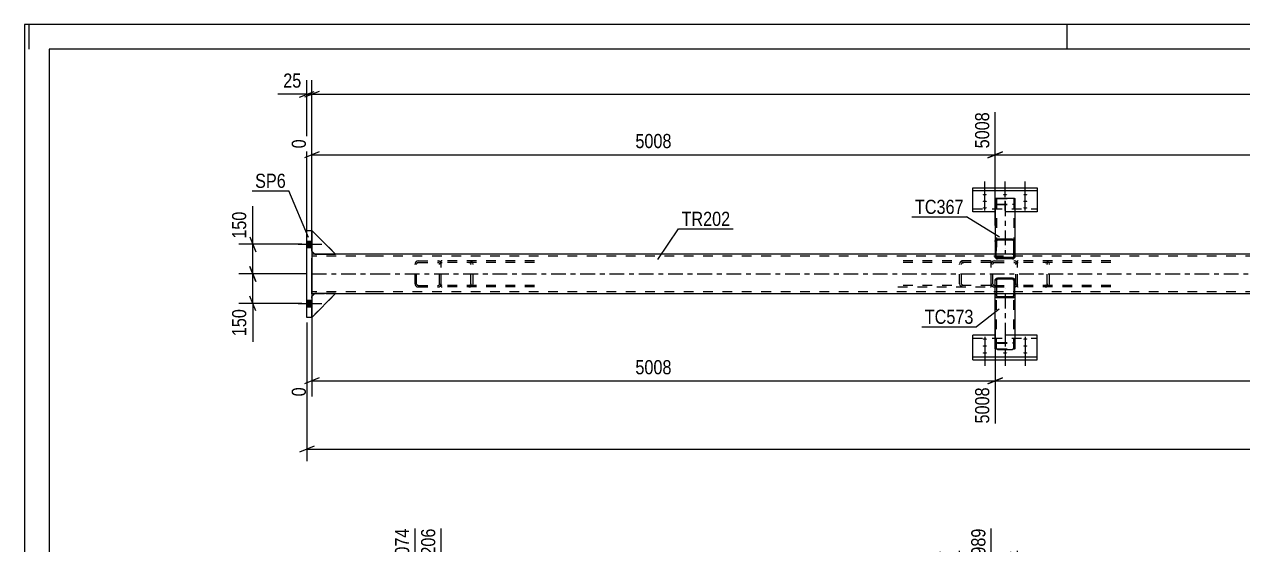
# Model space of a CAD drawing. Header units: millimetres. Extents: x 0 to 841, y 0 to 594.
# Drawn here: x 0 to 246.5, y 488.7 to 594 of the extents above; entities that cross this region are included whole.
import ezdxf

# ---------------------------------------------------------------- set-up
doc = ezdxf.new("R2010")
doc.units = ezdxf.units.MM
doc.linetypes.add('DXK_LINE_DOT2', pattern=[3.9198, 1.9599, -1.9599])
doc.linetypes.add('DXK_LINE_DOT3', pattern=[5.9187, 2.979, -0.9799, 0.9799, -0.9799])
doc.styles.add('Arial Narrow', font='ARIALN.TTF', dxfattribs={"height": 0.2})

# ---------------------------------------------------------------- blocks, each defined once
blk = doc.blocks.new('Unknown-761549208-1135')
at = {"color": 5, "linetype": 'Continuous'}
for p, q in [((841, 594), (0, 594)), ((0, 594), (0, 0)), ((1, 589), (1, 594)), ((211, 589), (211, 594)), ((836, 589), (5, 589)), ((5, 589), (5, 5))]:
    blk.add_line(p, q, dxfattribs=at)
blk = doc.blocks.new('Part-761549208-4065 - 3993')
at = {"color": 7, "linetype": 'DXK_LINE_DOT2'}
for p, q in [((79.11, 545.73), (79.06, 545.48)), ((79.06, 541.48), (79.06, 545.48)), ((79.38, 545.48), (79.41, 545.61)), ((79.38, 541.48), (79.38, 545.48)), ((79.7, 546.12), (79.46, 546.08)), ((79.58, 545.78), (79.7, 545.8)), ((79.7, 546.12), (83.7, 546.12)), ((79.7, 545.8), (83.7, 545.8)), ((83.95, 546.08), (83.7, 546.12)), ((83.7, 545.8), (83.83, 545.78)), ((84, 545.61), (84.02, 545.48)), ((84.02, 541.48), (84.02, 545.48)), ((84.34, 545.48), (84.29, 545.73)), ((84.34, 541.48), (84.34, 545.48)), ((79.06, 541.48), (79.11, 541.24)), ((79.41, 541.36), (79.38, 541.48)), ((79.46, 540.89), (79.7, 540.84)), ((79.7, 541.16), (79.58, 541.19)), ((79.7, 541.16), (83.7, 541.16)), ((79.7, 540.84), (83.7, 540.84)), ((83.83, 541.19), (83.7, 541.16)), ((83.7, 540.84), (83.95, 540.89)), ((84.02, 541.48), (84, 541.36)), ((84.29, 541.24), (84.34, 541.48))]:
    blk.add_line(p, q, dxfattribs=at)
for centre, radius, start, end in [((79.7, 545.48), 0.64, 112.5, 157.5), ((79.7, 545.48), 0.32, 112.5, 157.5), ((83.7, 545.48), 0.32, 22.5, 67.5), ((83.7, 545.48), 0.64, 22.5, 67.5), ((79.7, 541.48), 0.64, 202.5, 247.5), ((79.7, 541.48), 0.32, 202.5, 247.5), ((83.7, 541.48), 0.32, 292.5, 337.5), ((83.7, 541.48), 0.64, 292.5, 337.5)]:
    blk.add_arc(centre, radius, start, end, dxfattribs=at)
blk = doc.blocks.new('Part-761549208-4102 - 3993')
at = {"color": 7, "linetype": 'DXK_LINE_DOT2'}
for p, q in [((58.16, 538.89), (58.76, 539.49)), ((62.96, 539.49), (58.16, 534.69)), ((58.16, 534.69), (58.16, 538.89)), ((58.76, 539.49), (62.96, 539.49))]:
    blk.add_line(p, q, dxfattribs=at)
blk = doc.blocks.new('Part-761549208-4080 - 3993')
at = {"color": 7, "linetype": 'DXK_LINE_DOT2'}
for p, q in [((201.12, 546.12), (200.94, 546.1)), ((200.94, 540.87), (200.94, 546.1)), ((200.94, 545.77), (200.96, 545.78)), ((200.96, 545.78), (201.12, 545.8)), ((219.83, 546.12), (201.12, 546.12)), ((219.83, 545.8), (201.12, 545.8)), ((206.87, 546.08), (206.54, 546.12)), ((206.54, 545.8), (206.71, 545.78)), ((206.94, 545.61), (206.97, 545.48)), ((206.97, 541.48), (206.97, 545.48)), ((207.41, 545.48), (207.34, 545.73)), ((207.41, 541.48), (207.41, 545.48)), ((200.96, 541.19), (200.94, 541.2)), ((200.94, 540.87), (201.12, 540.84)), ((201.12, 541.16), (200.96, 541.19)), ((219.83, 541.16), (201.12, 541.16)), ((219.83, 540.84), (201.12, 540.84)), ((206.71, 541.19), (206.54, 541.16)), ((206.54, 540.84), (206.87, 540.89)), ((206.97, 541.48), (206.94, 541.36)), ((207.34, 541.24), (207.41, 541.48))]:
    blk.add_line(p, q, dxfattribs=at)
for centre, radius, start, end in [((206.61, 545.4), 0.396, 31.9693, 75.1605), ((206.67, 545.31), 0.792, 31.9693, 75.1605), ((206.61, 541.57), 0.396, 284.8395, 328.0307), ((206.67, 541.66), 0.792, 284.8395, 328.0307)]:
    blk.add_arc(centre, radius, start, end, dxfattribs=at)
blk = doc.blocks.new('Part-761549208-4016 - 3993')
at = {"color": 2, "linetype": 'Continuous'}
for p, q in [((58.16, 538.89), (58.76, 539.49)), ((62.96, 539.49), (58.16, 534.69)), ((62.96, 539.49), (58.76, 539.49))]:
    blk.add_line(p, q, dxfattribs=at)
at = {"color": 7, "linetype": 'DXK_LINE_DOT2'}
blk.add_line((58.16, 534.69), (58.16, 538.89), dxfattribs=at)
blk = doc.blocks.new('Part-761549208-4014 - 3993')
at = {"color": 2, "linetype": 'Continuous'}
for p, q in [((191.94, 556.06), (191.94, 560.9)), ((191.94, 560.9), (204.94, 560.9)), ((204.94, 560.3), (191.94, 560.3)), ((204.94, 560.9), (204.94, 556.06)), ((196.44, 556.06), (191.94, 556.06)), ((204.94, 556.06), (200.44, 556.06))]:
    blk.add_line(p, q, dxfattribs=at)
at = {"color": 7, "linetype": 'DXK_LINE_DOT2'}
for p, q in [((191.94, 556.67), (204.94, 556.67)), ((200.44, 556.06), (196.44, 556.06))]:
    blk.add_line(p, q, dxfattribs=at)
blk = doc.blocks.new('Part-761549208-4021 - 3993')
at = {"color": 2, "linetype": 'Continuous'}
for p, q in [((196.44, 558.67), (196.47, 558.73)), ((196.44, 558.67), (196.44, 550.07)), ((196.47, 558.73), (196.58, 558.79)), ((196.58, 558.79), (196.73, 558.82)), ((196.73, 558.82), (196.92, 558.83)), ((196.92, 558.83), (199.96, 558.83)), ((199.96, 558.83), (200.14, 558.82)), ((200.14, 558.82), (200.3, 558.79)), ((200.3, 558.79), (200.4, 558.73)), ((200.4, 558.73), (200.44, 558.67)), ((200.44, 558.67), (200.44, 547.48)), ((199.96, 547.48), (196.67, 547.48)), ((200.19, 547.48), (199.96, 547.48)), ((200.44, 547.48), (200.43, 547.48))]:
    blk.add_line(p, q, dxfattribs=at)
at = {"color": 7, "linetype": 'DXK_LINE_DOT2'}
for p, q in [((196.47, 557.63), (196.44, 557.69)), ((196.58, 557.57), (196.47, 557.63)), ((196.73, 557.54), (196.58, 557.57)), ((196.69, 558.7), (196.68, 558.67)), ((196.68, 558.67), (196.68, 547.48)), ((196.68, 557.69), (196.69, 557.66)), ((196.75, 558.73), (196.69, 558.7)), ((196.69, 557.66), (196.75, 557.63)), ((196.92, 557.53), (196.73, 557.54)), ((196.82, 558.75), (196.75, 558.73)), ((196.75, 557.63), (196.82, 557.61)), ((196.92, 558.75), (196.82, 558.75)), ((196.82, 557.61), (196.92, 557.61)), ((196.92, 558.75), (199.96, 558.75)), ((196.92, 557.61), (199.96, 557.61)), ((196.92, 557.53), (199.96, 557.53)), ((200.05, 558.75), (199.96, 558.75)), ((199.96, 557.61), (200.05, 557.61)), ((200.14, 557.54), (199.96, 557.53)), ((200.13, 558.73), (200.05, 558.75)), ((200.05, 557.61), (200.13, 557.63)), ((200.18, 558.7), (200.13, 558.73)), ((200.13, 557.63), (200.18, 557.66)), ((200.3, 557.57), (200.14, 557.54)), ((200.2, 558.67), (200.18, 558.7)), ((200.18, 557.66), (200.2, 557.69)), ((200.2, 558.67), (200.2, 547.48)), ((200.4, 557.63), (200.3, 557.57)), ((200.44, 557.69), (200.4, 557.63)), ((196.44, 550.07), (196.44, 547.48)), ((196.67, 547.48), (196.44, 547.48)), ((199.96, 547.48), (200.14, 547.48)), ((200.18, 547.48), (200.2, 547.48)), ((200.43, 547.48), (200.19, 547.48)), ((200.44, 547.48), (200.44, 547.48))]:
    blk.add_line(p, q, dxfattribs=at)
at = {"color": 7, "linetype": 'DXK_LINE_DOT3'}
blk.add_line((198.44, 558.18), (198.44, 547.48), dxfattribs=at)
blk = doc.blocks.new('Part-761549208-4022 - 3993')
at = {"color": 7, "linetype": 'DXK_LINE_DOT2'}
for p, q in [((195.48, 546.12), (176.77, 546.12)), ((195.48, 545.8), (176.77, 545.8)), ((189.26, 545.73), (189.2, 545.48)), ((189.2, 541.48), (189.2, 545.48)), ((189.63, 545.48), (189.67, 545.61)), ((189.63, 541.48), (189.63, 545.48)), ((190.07, 546.12), (189.73, 546.08)), ((189.9, 545.78), (190.07, 545.8)), ((195.48, 546.12), (195.66, 546.1)), ((195.48, 545.8), (195.65, 545.78)), ((195.65, 545.78), (195.66, 545.77)), ((195.66, 540.87), (195.66, 546.1)), ((195.48, 541.16), (176.77, 541.16)), ((176.77, 540.84), (195.48, 540.84)), ((189.2, 541.48), (189.26, 541.24)), ((189.67, 541.36), (189.63, 541.48)), ((189.73, 540.89), (190.07, 540.84)), ((190.07, 541.16), (189.9, 541.19)), ((195.65, 541.19), (195.48, 541.16)), ((195.48, 540.84), (195.66, 540.87)), ((195.66, 541.2), (195.65, 541.19))]:
    blk.add_line(p, q, dxfattribs=at)
for centre, radius, start, end in [((189.94, 545.31), 0.792, 104.8395, 148.0307), ((190, 545.4), 0.396, 104.8395, 148.0307), ((189.94, 541.66), 0.792, 211.9693, 255.1605), ((190, 541.57), 0.396, 211.9693, 255.1605)]:
    blk.add_arc(centre, radius, start, end, dxfattribs=at)
blk = doc.blocks.new('Part-761549208-4087 - 3993')
at = {"color": 7, "linetype": 'DXK_LINE_DOT2'}
for p, q in [((62.96, 547.49), (58.16, 552.29)), ((58.16, 552.29), (58.16, 548.09)), ((58.16, 548.09), (58.76, 547.49)), ((58.76, 547.49), (62.96, 547.49))]:
    blk.add_line(p, q, dxfattribs=at)
blk = doc.blocks.new('Part-761549208-4023 - 3993')
at = {"color": 7, "linetype": 'DXK_LINE_DOT2'}
for p, q in [((84.52, 546.12), (84.34, 546.1)), ((84.34, 540.87), (84.34, 546.1)), ((84.34, 545.77), (84.36, 545.78)), ((84.36, 545.78), (84.52, 545.8)), ((103.23, 546.12), (84.52, 546.12)), ((103.23, 545.8), (84.52, 545.8)), ((90.27, 546.08), (89.94, 546.12)), ((89.94, 545.8), (90.11, 545.78)), ((90.34, 545.61), (90.37, 545.48)), ((90.37, 541.48), (90.37, 545.48)), ((90.81, 545.48), (90.74, 545.73)), ((90.81, 541.48), (90.81, 545.48)), ((84.36, 541.19), (84.34, 541.2)), ((84.34, 540.87), (84.52, 540.84)), ((84.52, 541.16), (84.36, 541.19)), ((103.23, 541.16), (84.52, 541.16)), ((103.23, 540.84), (84.52, 540.84)), ((90.11, 541.19), (89.94, 541.16)), ((89.94, 540.84), (90.27, 540.89)), ((90.37, 541.48), (90.34, 541.36)), ((90.74, 541.24), (90.81, 541.48))]:
    blk.add_line(p, q, dxfattribs=at)
for centre, radius, start, end in [((90.01, 545.4), 0.396, 31.9693, 75.1605), ((90.07, 545.31), 0.792, 31.9693, 75.1605), ((90.01, 541.57), 0.396, 284.8395, 328.0307), ((90.07, 541.66), 0.792, 284.8395, 328.0307)]:
    blk.add_arc(centre, radius, start, end, dxfattribs=at)
blk = doc.blocks.new('Bolt-761549208-4025 - 3993')
at = {"linetype": 'Continuous'}
for points in [[(194.34, 530.14), (194.25, 530.15), (194.16, 530.16), (194.08, 530.17), (194.01, 530.19), (193.96, 530.22), (193.92, 530.25), (193.9, 530.28), (193.9, 530.31), (193.92, 530.34), (193.96, 530.37), (194.01, 530.4), (194.08, 530.42), (194.16, 530.43), (194.25, 530.44), (194.34, 530.44), (194.43, 530.44), (194.52, 530.43), (194.6, 530.42), (194.66, 530.4), (194.72, 530.37), (194.75, 530.34), (194.77, 530.31), (194.77, 530.28), (194.75, 530.25), (194.72, 530.22), (194.66, 530.19), (194.6, 530.17), (194.52, 530.16), (194.43, 530.15)], [(202.54, 530.14), (202.45, 530.15), (202.36, 530.16), (202.28, 530.17), (202.21, 530.19), (202.16, 530.22), (202.12, 530.25), (202.1, 530.28), (202.1, 530.31), (202.12, 530.34), (202.16, 530.37), (202.21, 530.4), (202.28, 530.42), (202.36, 530.43), (202.45, 530.44), (202.54, 530.44), (202.63, 530.44), (202.72, 530.43), (202.8, 530.42), (202.86, 530.4), (202.92, 530.37), (202.95, 530.34), (202.97, 530.31), (202.97, 530.28), (202.95, 530.25), (202.92, 530.22), (202.86, 530.19), (202.8, 530.17), (202.72, 530.16), (202.63, 530.15)], [(194.34, 528.74), (194.25, 528.74), (194.16, 528.75), (194.08, 528.77), (194.01, 528.79), (193.96, 528.82), (193.92, 528.85), (193.9, 528.88), (193.9, 528.91), (193.92, 528.94), (193.96, 528.97), (194.01, 528.99), (194.08, 529.01), (194.16, 529.03), (194.25, 529.04), (194.34, 529.04), (194.43, 529.04), (194.52, 529.03), (194.6, 529.01), (194.66, 528.99), (194.72, 528.97), (194.75, 528.94), (194.77, 528.91), (194.77, 528.88), (194.75, 528.85), (194.72, 528.82), (194.66, 528.79), (194.6, 528.77), (194.52, 528.75), (194.43, 528.74)], [(194.34, 527.34), (194.25, 527.34), (194.16, 527.35), (194.08, 527.37), (194.01, 527.39), (193.96, 527.41), (193.92, 527.44), (193.9, 527.47), (193.9, 527.51), (193.92, 527.54), (193.96, 527.57), (194.01, 527.59), (194.08, 527.61), (194.16, 527.63), (194.25, 527.64), (194.34, 527.64), (194.43, 527.64), (194.52, 527.63), (194.6, 527.61), (194.66, 527.59), (194.72, 527.57), (194.75, 527.54), (194.77, 527.51), (194.77, 527.47), (194.75, 527.44), (194.72, 527.41), (194.66, 527.39), (194.6, 527.37), (194.52, 527.35), (194.43, 527.34)], [(198.44, 527.34), (198.35, 527.34), (198.26, 527.35), (198.18, 527.37), (198.11, 527.39), (198.06, 527.41), (198.02, 527.44), (198, 527.47), (198, 527.51), (198.02, 527.54), (198.06, 527.57), (198.11, 527.59), (198.18, 527.61), (198.26, 527.63), (198.35, 527.64), (198.44, 527.64), (198.53, 527.64), (198.62, 527.63), (198.7, 527.61), (198.76, 527.59), (198.82, 527.57), (198.85, 527.54), (198.87, 527.51), (198.87, 527.47), (198.85, 527.44), (198.82, 527.41), (198.76, 527.39), (198.7, 527.37), (198.62, 527.35), (198.53, 527.34)], [(202.54, 528.74), (202.45, 528.74), (202.36, 528.75), (202.28, 528.77), (202.21, 528.79), (202.16, 528.82), (202.12, 528.85), (202.1, 528.88), (202.1, 528.91), (202.12, 528.94), (202.16, 528.97), (202.21, 528.99), (202.28, 529.01), (202.36, 529.03), (202.45, 529.04), (202.54, 529.04), (202.63, 529.04), (202.72, 529.03), (202.8, 529.01), (202.86, 528.99), (202.92, 528.97), (202.95, 528.94), (202.97, 528.91), (202.97, 528.88), (202.95, 528.85), (202.92, 528.82), (202.86, 528.79), (202.8, 528.77), (202.72, 528.75), (202.63, 528.74)], [(202.54, 527.34), (202.45, 527.34), (202.36, 527.35), (202.28, 527.37), (202.21, 527.39), (202.16, 527.41), (202.12, 527.44), (202.1, 527.47), (202.1, 527.51), (202.12, 527.54), (202.16, 527.57), (202.21, 527.59), (202.28, 527.61), (202.36, 527.63), (202.45, 527.64), (202.54, 527.64), (202.63, 527.64), (202.72, 527.63), (202.8, 527.61), (202.86, 527.59), (202.92, 527.57), (202.95, 527.54), (202.97, 527.51), (202.97, 527.47), (202.95, 527.44), (202.92, 527.41), (202.86, 527.39), (202.8, 527.37), (202.72, 527.35), (202.63, 527.34)]]:
    blk.add_hatch(color=1, dxfattribs=at).paths.add_polyline_path(points)
at = {"color": 1, "linetype": 'Continuous'}
for p, q in [((194.34, 530.78), (194.34, 527.66)), ((202.54, 530.78), (202.54, 527.66)), ((194.34, 529.38), (194.34, 526.26)), ((194.34, 527.98), (194.34, 524.86)), ((198.44, 527.98), (198.44, 524.86)), ((202.54, 529.38), (202.54, 526.26)), ((202.54, 527.98), (202.54, 524.86))]:
    blk.add_line(p, q, dxfattribs=at)
at = {"color": 1, "linetype": 'DXK_LINE_DOT2'}
blk.add_line((198.44, 530.78), (198.44, 527.66), dxfattribs=at)
blk = doc.blocks.new('Part-761549208-4131 - 3993')
at = {"color": 2, "linetype": 'Continuous'}
for p, q in [((57.16, 552.28), (58.16, 552.28)), ((57.16, 534.68), (57.16, 552.28)), ((58.16, 552.28), (58.16, 534.68)), ((58.16, 534.68), (57.16, 534.68))]:
    blk.add_line(p, q, dxfattribs=at)
blk = doc.blocks.new('Part-761549208-4094 - 3993')
at = {"color": 2, "linetype": 'Continuous'}
for p, q in [((191.94, 526.07), (191.94, 531.12)), ((196.44, 531.12), (191.94, 531.12)), ((204.94, 531.12), (200.44, 531.12)), ((204.94, 526.07), (204.94, 531.12)), ((191.94, 526.67), (204.94, 526.67)), ((191.94, 526.07), (204.94, 526.07))]:
    blk.add_line(p, q, dxfattribs=at)
at = {"color": 7, "linetype": 'DXK_LINE_DOT2'}
for p, q in [((191.94, 530.51), (204.94, 530.51)), ((200.44, 531.12), (196.44, 531.12))]:
    blk.add_line(p, q, dxfattribs=at)
blk = doc.blocks.new('Part-761549208-4030 - 3993')
at = {"color": 2, "linetype": 'Continuous'}
for p, q in [((70.96, 547.48), (58.16, 547.48)), ((196.43, 547.48), (71.06, 547.48)), ((429.77, 547.48), (200.44, 547.48)), ((58.16, 540.28), (58.16, 546.68)), ((58.76, 539.48), (58.16, 539.48)), ((70.96, 539.48), (62.96, 539.48)), ((196.44, 539.48), (71.06, 539.48)), ((429.77, 539.48), (200.44, 539.48))]:
    blk.add_line(p, q, dxfattribs=at)
at = {"color": 7, "linetype": 'DXK_LINE_DOT2'}
for p, q in [((58.16, 547.48), (58.16, 546.68)), ((58.16, 547.48), (58.16, 547.25)), ((200.44, 547.48), (196.43, 547.48)), ((70.96, 547.08), (58.16, 547.08)), ((558.74, 547.08), (71.06, 547.08)), ((58.16, 539.48), (58.16, 540.28)), ((70.96, 539.88), (58.16, 539.88)), ((558.74, 539.88), (71.06, 539.88)), ((62.96, 539.48), (58.76, 539.48)), ((200.44, 539.48), (196.44, 539.48))]:
    blk.add_line(p, q, dxfattribs=at)
at = {"color": 7, "linetype": 'DXK_LINE_DOT3'}
for p, q in [((58.16, 543.48), (70.96, 543.48)), ((71.06, 543.48), (558.74, 543.48))]:
    blk.add_line(p, q, dxfattribs=at)
blk = doc.blocks.new('Part-761549208-4031 - 3993')
at = {"color": 7, "linetype": 'DXK_LINE_DOT2'}
for p, q in [((62.96, 547.49), (58.16, 552.29)), ((58.16, 552.29), (58.16, 548.09)), ((58.16, 548.09), (58.76, 547.49)), ((58.76, 547.49), (62.96, 547.49))]:
    blk.add_line(p, q, dxfattribs=at)
blk = doc.blocks.new('Bolt-761549208-4046 - 3993')
at = {"linetype": 'Continuous'}
for points in [[(58.16, 548.82), (58.16, 550.14), (57.16, 550.14), (57.16, 548.82)], [(58.16, 548.82), (58.16, 550.14), (57.16, 550.14), (57.16, 548.82)], [(58.16, 536.82), (58.16, 538.14), (57.16, 538.14), (57.16, 536.82)], [(58.16, 536.82), (58.16, 538.14), (57.16, 538.14), (57.16, 536.82)]]:
    blk.add_hatch(color=1, dxfattribs=at).paths.add_polyline_path(points)
at = {"color": 1, "linetype": 'Continuous'}
for p, q in [((57.16, 550.14), (58.16, 550.14)), ((57.16, 550.14), (58.16, 550.14)), ((55.4, 549.48), (60.16, 549.48)), ((55.4, 549.48), (60.16, 549.48)), ((57.16, 548.82), (58.16, 548.82)), ((57.16, 548.82), (58.16, 548.82)), ((55.4, 537.48), (60.16, 537.48)), ((55.4, 537.48), (60.16, 537.48)), ((57.16, 538.14), (58.16, 538.14)), ((57.16, 538.14), (58.16, 538.14)), ((57.16, 536.82), (58.16, 536.82)), ((57.16, 536.82), (58.16, 536.82))]:
    blk.add_line(p, q, dxfattribs=at)
blk = doc.blocks.new('Bolt-761549208-4049 - 3993')
at = {"linetype": 'Continuous'}
for points in [[(194.34, 559.66), (194.43, 559.65), (194.52, 559.65), (194.6, 559.63), (194.66, 559.61), (194.72, 559.59), (194.75, 559.56), (194.77, 559.53), (194.77, 559.5), (194.75, 559.47), (194.72, 559.44), (194.66, 559.42), (194.6, 559.4), (194.52, 559.38), (194.43, 559.37), (194.34, 559.37), (194.25, 559.37), (194.16, 559.38), (194.08, 559.4), (194.01, 559.42), (193.96, 559.44), (193.92, 559.47), (193.9, 559.5), (193.9, 559.53), (193.92, 559.56), (193.96, 559.59), (194.01, 559.61), (194.08, 559.63), (194.16, 559.65), (194.25, 559.65)], [(198.44, 559.66), (198.53, 559.65), (198.62, 559.65), (198.7, 559.63), (198.76, 559.61), (198.82, 559.59), (198.85, 559.56), (198.87, 559.53), (198.87, 559.5), (198.85, 559.47), (198.82, 559.44), (198.76, 559.42), (198.7, 559.4), (198.62, 559.38), (198.53, 559.37), (198.44, 559.37), (198.35, 559.37), (198.26, 559.38), (198.18, 559.4), (198.11, 559.42), (198.06, 559.44), (198.02, 559.47), (198, 559.5), (198, 559.53), (198.02, 559.56), (198.06, 559.59), (198.11, 559.61), (198.18, 559.63), (198.26, 559.65), (198.35, 559.65)], [(202.54, 559.66), (202.63, 559.65), (202.72, 559.65), (202.8, 559.63), (202.86, 559.61), (202.92, 559.59), (202.95, 559.56), (202.97, 559.53), (202.97, 559.5), (202.95, 559.47), (202.92, 559.44), (202.86, 559.42), (202.8, 559.4), (202.72, 559.38), (202.63, 559.37), (202.54, 559.37), (202.45, 559.37), (202.36, 559.38), (202.28, 559.4), (202.21, 559.42), (202.16, 559.44), (202.12, 559.47), (202.1, 559.5), (202.1, 559.53), (202.12, 559.56), (202.16, 559.59), (202.21, 559.61), (202.28, 559.63), (202.36, 559.65), (202.45, 559.65)], [(194.34, 558.32), (194.43, 558.32), (194.52, 558.31), (194.6, 558.3), (194.66, 558.28), (194.72, 558.25), (194.75, 558.22), (194.77, 558.19), (194.77, 558.17), (194.75, 558.14), (194.72, 558.11), (194.66, 558.08), (194.6, 558.06), (194.52, 558.05), (194.43, 558.04), (194.34, 558.04), (194.25, 558.04), (194.16, 558.05), (194.08, 558.06), (194.01, 558.08), (193.96, 558.11), (193.92, 558.14), (193.9, 558.17), (193.9, 558.19), (193.92, 558.22), (193.96, 558.25), (194.01, 558.28), (194.08, 558.3), (194.16, 558.31), (194.25, 558.32)], [(202.54, 558.32), (202.63, 558.32), (202.72, 558.31), (202.8, 558.3), (202.86, 558.28), (202.92, 558.25), (202.95, 558.22), (202.97, 558.19), (202.97, 558.17), (202.95, 558.14), (202.92, 558.11), (202.86, 558.08), (202.8, 558.06), (202.72, 558.05), (202.63, 558.04), (202.54, 558.04), (202.45, 558.04), (202.36, 558.05), (202.28, 558.06), (202.21, 558.08), (202.16, 558.11), (202.12, 558.14), (202.1, 558.17), (202.1, 558.19), (202.12, 558.22), (202.16, 558.25), (202.21, 558.28), (202.28, 558.3), (202.36, 558.31), (202.45, 558.32)], [(194.34, 556.99), (194.43, 556.99), (194.52, 556.98), (194.6, 556.96), (194.66, 556.94), (194.72, 556.92), (194.75, 556.89), (194.77, 556.86), (194.77, 556.83), (194.75, 556.8), (194.72, 556.77), (194.66, 556.75), (194.6, 556.73), (194.52, 556.71), (194.43, 556.71), (194.34, 556.7), (194.25, 556.71), (194.16, 556.71), (194.08, 556.73), (194.01, 556.75), (193.96, 556.77), (193.92, 556.8), (193.9, 556.83), (193.9, 556.86), (193.92, 556.89), (193.96, 556.92), (194.01, 556.94), (194.08, 556.96), (194.16, 556.98), (194.25, 556.99)], [(202.54, 556.99), (202.63, 556.99), (202.72, 556.98), (202.8, 556.96), (202.86, 556.94), (202.92, 556.92), (202.95, 556.89), (202.97, 556.86), (202.97, 556.83), (202.95, 556.8), (202.92, 556.77), (202.86, 556.75), (202.8, 556.73), (202.72, 556.71), (202.63, 556.71), (202.54, 556.7), (202.45, 556.71), (202.36, 556.71), (202.28, 556.73), (202.21, 556.75), (202.16, 556.77), (202.12, 556.8), (202.1, 556.83), (202.1, 556.86), (202.12, 556.89), (202.16, 556.92), (202.21, 556.94), (202.28, 556.96), (202.36, 556.98), (202.45, 556.99)]]:
    blk.add_hatch(color=1, dxfattribs=at).paths.add_polyline_path(points)
at = {"color": 1, "linetype": 'Continuous'}
for p, q in [((194.34, 559.02), (194.34, 562.16)), ((198.44, 559.02), (198.44, 562.16)), ((202.54, 559.02), (202.54, 562.16)), ((194.34, 557.69), (194.34, 560.83)), ((202.54, 557.69), (202.54, 560.83)), ((194.34, 556.35), (194.34, 559.49)), ((202.54, 556.35), (202.54, 559.49))]:
    blk.add_line(p, q, dxfattribs=at)
at = {"color": 1, "linetype": 'DXK_LINE_DOT2'}
blk.add_line((198.44, 556.35), (198.44, 559.49), dxfattribs=at)
blk = doc.blocks.new('Part-761549208-4155 - 3993')
at = {"color": 2, "linetype": 'Continuous'}
for p, q in [((196.47, 542.33), (196.44, 542.15)), ((196.58, 542.49), (196.47, 542.33)), ((196.73, 542.59), (196.58, 542.49)), ((196.92, 542.63), (196.73, 542.59)), ((196.82, 542.37), (196.75, 542.32)), ((196.92, 542.39), (196.82, 542.37)), ((199.96, 542.63), (196.92, 542.63)), ((199.96, 542.39), (196.92, 542.39)), ((200.14, 542.59), (199.96, 542.63)), ((200.05, 542.37), (199.96, 542.39)), ((200.12, 542.32), (200.05, 542.37)), ((200.29, 542.49), (200.14, 542.59)), ((200.4, 542.33), (200.29, 542.49)), ((200.44, 542.15), (200.4, 542.33)), ((196.44, 539.11), (196.44, 542.15)), ((196.69, 542.24), (196.68, 542.15)), ((196.68, 542.15), (196.68, 539.11)), ((196.75, 542.32), (196.69, 542.24)), ((200.18, 542.24), (200.12, 542.32)), ((200.2, 542.15), (200.18, 542.24)), ((200.2, 542.15), (200.2, 539.11)), ((200.44, 539.11), (200.44, 542.15)), ((196.47, 538.92), (196.44, 539.11)), ((196.58, 538.77), (196.47, 538.92)), ((196.73, 538.66), (196.58, 538.77)), ((196.68, 539.11), (196.69, 539.02)), ((196.69, 539.02), (196.75, 538.94)), ((196.92, 538.63), (196.73, 538.66)), ((196.75, 538.94), (196.82, 538.89)), ((196.82, 538.89), (196.92, 538.87)), ((199.96, 538.87), (196.92, 538.87)), ((199.96, 538.63), (196.92, 538.63)), ((199.96, 538.87), (200.05, 538.89)), ((200.14, 538.66), (199.96, 538.63)), ((200.05, 538.89), (200.12, 538.94)), ((200.12, 538.94), (200.18, 539.02)), ((200.29, 538.77), (200.14, 538.66)), ((200.18, 539.02), (200.2, 539.11)), ((200.4, 538.92), (200.29, 538.77)), ((200.44, 539.11), (200.4, 538.92))]:
    blk.add_line(p, q, dxfattribs=at)
at = {"color": 7, "linetype": 'DXK_LINE_DOT2'}
for p, q in [((196.44, 542.15), (196.47, 542.33)), ((196.73, 542.59), (196.92, 542.63)), ((199.96, 542.63), (200.14, 542.59)), ((200.4, 542.33), (200.44, 542.15)), ((196.44, 539.11), (196.44, 539.48)), ((196.68, 539.48), (196.44, 539.48)), ((196.68, 539.11), (196.68, 539.48)), ((200.2, 539.11), (200.2, 539.48)), ((200.44, 539.48), (200.2, 539.48)), ((200.44, 539.11), (200.44, 539.48))]:
    blk.add_line(p, q, dxfattribs=at)
at = {"color": 7, "linetype": 'DXK_LINE_DOT3'}
blk.add_line((198.44, 540.63), (198.44, 540.63), dxfattribs=at)
at = {"color": 7, "linetype": 'DXK_LINE_DOT2'}
for centre, start, end in [((196.92, 542.15), 112.5, 157.5), ((199.96, 542.15), 22.5, 67.5)]:
    blk.add_arc(centre, 0.48, start, end, dxfattribs=at)
blk = doc.blocks.new('Part-761549208-4066 - 3993')
at = {"color": 7, "linetype": 'DXK_LINE_DOT2'}
for p, q in [((195.71, 545.73), (195.66, 545.48)), ((195.66, 541.48), (195.66, 545.48)), ((195.98, 545.48), (196.01, 545.61)), ((195.98, 541.48), (195.98, 545.48)), ((196.3, 546.12), (196.06, 546.08)), ((196.18, 545.78), (196.3, 545.8)), ((196.3, 546.12), (200.3, 546.12)), ((196.3, 545.8), (200.3, 545.8)), ((200.55, 546.08), (200.3, 546.12)), ((200.3, 545.8), (200.43, 545.78)), ((200.6, 545.61), (200.62, 545.48)), ((200.62, 541.48), (200.62, 545.48)), ((200.94, 545.48), (200.89, 545.73)), ((200.94, 541.48), (200.94, 545.48)), ((195.66, 541.48), (195.71, 541.24)), ((196.01, 541.36), (195.98, 541.48)), ((196.06, 540.89), (196.3, 540.84)), ((196.3, 541.16), (196.18, 541.19)), ((196.3, 541.16), (200.3, 541.16)), ((196.3, 540.84), (200.3, 540.84)), ((200.43, 541.19), (200.3, 541.16)), ((200.3, 540.84), (200.55, 540.89)), ((200.62, 541.48), (200.6, 541.36)), ((200.89, 541.24), (200.94, 541.48))]:
    blk.add_line(p, q, dxfattribs=at)
for centre, radius, start, end in [((196.3, 545.48), 0.64, 112.5, 157.5), ((196.3, 545.48), 0.32, 112.5, 157.5), ((200.3, 545.48), 0.32, 22.5, 67.5), ((200.3, 545.48), 0.64, 22.5, 67.5), ((196.3, 541.48), 0.64, 202.5, 247.5), ((196.3, 541.48), 0.32, 202.5, 247.5), ((200.3, 541.48), 0.32, 292.5, 337.5), ((200.3, 541.48), 0.64, 292.5, 337.5)]:
    blk.add_arc(centre, radius, start, end, dxfattribs=at)
blk = doc.blocks.new('Part-761549208-4072 - 3993')
at = {"color": 7, "linetype": 'DXK_LINE_DOT2'}
for p, q in [((196.44, 539.1), (196.44, 539.48)), ((196.68, 539.48), (196.44, 539.48)), ((196.68, 528.37), (196.68, 539.48)), ((200.13, 539.48), (200.14, 539.48)), ((200.14, 539.48), (200.18, 539.48)), ((200.18, 539.48), (200.2, 539.48)), ((200.2, 528.37), (200.2, 539.48)), ((200.44, 539.48), (200.2, 539.48)), ((196.44, 529.41), (196.47, 529.47)), ((196.47, 529.47), (196.58, 529.53)), ((196.58, 529.53), (196.73, 529.56)), ((196.69, 529.44), (196.68, 529.41)), ((196.68, 528.37), (196.69, 528.34)), ((196.75, 529.47), (196.69, 529.44)), ((196.69, 528.34), (196.75, 528.31)), ((196.73, 529.56), (196.92, 529.58)), ((196.82, 529.49), (196.75, 529.47)), ((196.75, 528.31), (196.82, 528.3)), ((196.92, 529.49), (196.82, 529.49)), ((196.82, 528.3), (196.92, 528.29)), ((196.92, 529.58), (199.96, 529.58)), ((196.92, 529.49), (199.96, 529.49)), ((196.92, 528.29), (199.96, 528.29)), ((199.96, 529.58), (200.14, 529.56)), ((200.05, 529.49), (199.96, 529.49)), ((199.96, 528.29), (200.05, 528.3)), ((200.13, 529.47), (200.05, 529.49)), ((200.05, 528.3), (200.13, 528.31)), ((200.13, 529.47), (200.14, 529.46)), ((200.13, 528.31), (200.18, 528.34)), ((200.14, 529.56), (200.3, 529.53)), ((200.14, 529.46), (200.18, 529.44)), ((200.2, 529.41), (200.18, 529.44)), ((200.18, 528.34), (200.2, 528.37)), ((200.3, 529.53), (200.4, 529.47)), ((200.4, 529.47), (200.44, 529.41))]:
    blk.add_line(p, q, dxfattribs=at)
at = {"color": 2, "linetype": 'Continuous'}
for p, q in [((196.44, 528.37), (196.44, 539.1)), ((200.2, 539.48), (196.68, 539.48)), ((200.44, 539.48), (200.44, 539.48)), ((200.44, 539.48), (200.44, 528.37)), ((196.47, 528.31), (196.44, 528.37)), ((196.58, 528.26), (196.47, 528.31)), ((196.73, 528.22), (196.58, 528.26)), ((196.92, 528.21), (196.73, 528.22)), ((196.92, 528.21), (199.96, 528.21)), ((200.14, 528.22), (199.96, 528.21)), ((200.3, 528.26), (200.14, 528.22)), ((200.4, 528.31), (200.3, 528.26)), ((200.44, 528.37), (200.4, 528.31))]:
    blk.add_line(p, q, dxfattribs=at)
at = {"color": 7, "linetype": 'DXK_LINE_DOT3'}
blk.add_line((198.44, 539.48), (198.44, 528.89), dxfattribs=at)
blk = doc.blocks.new('Part-761549208-4145 - 3993')
at = {"color": 2, "linetype": 'Continuous'}
for p, q in [((196.43, 550.06), (196.47, 550.24)), ((196.43, 550.06), (196.43, 547.02)), ((196.47, 550.24), (196.58, 550.4)), ((196.58, 550.4), (196.73, 550.5)), ((196.69, 550.15), (196.67, 550.06)), ((196.67, 547.02), (196.67, 550.06)), ((196.74, 550.23), (196.69, 550.15)), ((196.73, 550.5), (196.91, 550.54)), ((196.82, 550.28), (196.74, 550.23)), ((196.91, 550.3), (196.82, 550.28)), ((199.95, 550.54), (196.91, 550.54)), ((199.95, 550.3), (196.91, 550.3)), ((199.95, 550.54), (200.14, 550.5)), ((200.05, 550.28), (199.95, 550.3)), ((200.12, 550.23), (200.05, 550.28)), ((200.18, 550.15), (200.12, 550.23)), ((200.14, 550.5), (200.29, 550.4)), ((200.19, 550.06), (200.18, 550.15)), ((200.19, 547.02), (200.19, 550.06)), ((200.29, 550.4), (200.4, 550.24)), ((200.4, 550.24), (200.43, 550.06)), ((200.43, 550.06), (200.43, 547.02)), ((196.43, 547.02), (196.47, 546.83)), ((196.47, 546.83), (196.58, 546.68)), ((196.58, 546.68), (196.73, 546.57)), ((196.67, 547.02), (196.69, 546.93)), ((196.69, 546.93), (196.74, 546.85)), ((196.73, 546.57), (196.91, 546.54)), ((196.74, 546.85), (196.82, 546.8)), ((196.82, 546.8), (196.91, 546.78)), ((199.95, 546.78), (196.91, 546.78)), ((199.95, 546.54), (196.91, 546.54)), ((199.95, 546.78), (200.05, 546.8)), ((199.95, 546.54), (200.14, 546.57)), ((200.05, 546.8), (200.12, 546.85)), ((200.12, 546.85), (200.18, 546.93)), ((200.14, 546.57), (200.29, 546.68)), ((200.18, 546.93), (200.19, 547.02)), ((200.29, 546.68), (200.4, 546.83)), ((200.4, 546.83), (200.43, 547.02))]:
    blk.add_line(p, q, dxfattribs=at)
at = {"color": 7, "linetype": 'DXK_LINE_DOT2'}
for p, q in [((196.67, 550.06), (196.67, 547.02)), ((200.19, 550.06), (200.19, 547.02)), ((196.67, 547.48), (196.43, 547.48)), ((200.43, 547.48), (200.19, 547.48)), ((196.47, 546.83), (196.43, 547.02)), ((196.91, 546.54), (196.73, 546.57)), ((200.14, 546.57), (199.95, 546.54)), ((200.43, 547.02), (200.4, 546.83))]:
    blk.add_line(p, q, dxfattribs=at)
at = {"color": 7, "linetype": 'DXK_LINE_DOT3'}
blk.add_line((198.43, 548.54), (198.43, 548.54), dxfattribs=at)
at = {"color": 7, "linetype": 'DXK_LINE_DOT2'}
for centre, start, end in [((196.91, 547.02), 202.5, 247.5), ((199.95, 547.02), 292.5, 337.5)]:
    blk.add_arc(centre, 0.48, start, end, dxfattribs=at)
blk = doc.blocks.new('Part-761549208-4088 - 3993')
at = {"color": 2, "linetype": 'Continuous'}
for p, q in [((62.96, 547.49), (58.16, 552.29)), ((58.16, 552.29), (58.16, 552.28)), ((58.16, 548.09), (58.76, 547.49)), ((58.76, 547.49), (62.96, 547.49))]:
    blk.add_line(p, q, dxfattribs=at)
at = {"color": 7, "linetype": 'DXK_LINE_DOT2'}
blk.add_line((58.16, 548.09), (58.16, 552.29), dxfattribs=at)
blk = doc.blocks.new('Part-761549208-4093 - 3993')
at = {"color": 7, "linetype": 'DXK_LINE_DOT2'}
for p, q in [((58.16, 538.89), (58.76, 539.49)), ((62.96, 539.49), (58.16, 534.69)), ((58.16, 534.69), (58.16, 538.89)), ((58.76, 539.49), (62.96, 539.49))]:
    blk.add_line(p, q, dxfattribs=at)
blk = doc.blocks.new('StraightDimension-761549208-13308 - 4406')
at = {"color": 7, "linetype": 'Continuous'}
for p, q in [((195.66, 445.4), (195.66, 491.94)), ((189.2, 446.15), (189.2, 487.44)), ((187.7, 478.23), (190.7, 479.43)), ((189.2, 478.83), (195.66, 478.83)), ((197.16, 479.43), (194.16, 478.23))]:
    blk.add_line(p, q, dxfattribs=at)
at = {"color": 0}
blk.add_wipeout([(195.77, 479.58), (195.77, 483.78), (189.09, 483.78), (189.09, 479.58)], dxfattribs=at)
at = {"color": 0, "linetype": 'Continuous'}
blk.add_wipeout([(195.06, 492.54), (190.86, 492.54), (190.86, 484.03), (195.06, 484.03)], dxfattribs=at)
at = {"color": 3, "linetype": 'Continuous', "style": 'Arial Narrow'}
blk.add_text('4989', height=2.863, rotation=90.0002, dxfattribs=at).set_placement((194.46, 484.63))
at = {"color": 3, "style": 'Arial Narrow'}
blk.add_text('162', height=2.863, dxfattribs=at).set_placement((189.69, 480.18))
blk = doc.blocks.new('StraightDimension-761549208-13307 - 4406')
at = {"color": 7, "linetype": 'Continuous'}
for p, q in [((195.66, 445.4), (195.66, 491.94)), ((200.94, 445.4), (200.94, 487.44)), ((194.16, 478.23), (197.16, 479.43)), ((195.66, 478.83), (200.94, 478.83)), ((202.44, 479.43), (199.44, 478.23))]:
    blk.add_line(p, q, dxfattribs=at)
at = {"color": 0, "linetype": 'Continuous'}
blk.add_wipeout([(200.34, 488.04), (196.14, 488.04), (196.14, 479.53), (200.34, 479.53)], dxfattribs=at)
at = {"color": 0}
blk.add_wipeout([(201.65, 473.88), (201.65, 478.08), (194.96, 478.08), (194.96, 473.88)], dxfattribs=at)
at = {"color": 3, "linetype": 'Continuous', "style": 'Arial Narrow'}
blk.add_text('5121', height=2.863, rotation=90.0002, dxfattribs=at).set_placement((199.74, 480.13))
at = {"color": 3, "style": 'Arial Narrow'}
blk.add_text('132', height=2.863, dxfattribs=at).set_placement((195.56, 474.48))
blk = doc.blocks.new('StraightDimension-761549208-13310 - 4406')
at = {"color": 7, "linetype": 'Continuous'}
for p, q in [((79.06, 446.15), (79.06, 491.94)), ((84.34, 445.4), (84.34, 491.94)), ((77.56, 478.23), (80.56, 479.43)), ((79.06, 478.83), (84.34, 478.83)), ((85.84, 479.43), (82.84, 478.23))]:
    blk.add_line(p, q, dxfattribs=at)
at = {"color": 0}
blk.add_wipeout([(85.05, 479.58), (85.05, 483.78), (78.36, 483.78), (78.36, 479.58)], dxfattribs=at)
at = {"color": 0, "linetype": 'Continuous'}
blk.add_wipeout([(83.74, 492.54), (79.54, 492.54), (79.54, 484.03), (83.74, 484.03)], dxfattribs=at)
at = {"color": 3, "linetype": 'Continuous', "style": 'Arial Narrow'}
blk.add_text('2206', height=2.863, rotation=90.0002, dxfattribs=at).set_placement((83.14, 484.63))
at = {"color": 3, "style": 'Arial Narrow'}
blk.add_text('132', height=2.863, dxfattribs=at).set_placement((78.96, 480.18))
blk = doc.blocks.new('StraightDimension-761549208-13309 - 4406')
at = {"color": 7, "linetype": 'Continuous'}
for p, q in [((84.34, 445.4), (84.34, 491.94)), ((189.2, 446.15), (189.2, 487.44)), ((85.84, 479.43), (82.84, 478.23)), ((84.34, 478.83), (189.2, 478.83)), ((187.7, 478.23), (190.7, 479.43))]:
    blk.add_line(p, q, dxfattribs=at)
at = {"color": 0, "linetype": 'Continuous'}
blk.add_wipeout([(188.6, 488.04), (184.4, 488.04), (184.4, 479.53), (188.6, 479.53)], dxfattribs=at)
at = {"color": 0}
blk.add_wipeout([(141.03, 479.58), (141.03, 483.78), (132.51, 483.78), (132.51, 479.58)], dxfattribs=at)
at = {"color": 3, "linetype": 'Continuous', "style": 'Arial Narrow'}
blk.add_text('4827', height=2.863, rotation=90.0002, dxfattribs=at).set_placement((188, 480.13))
at = {"color": 3, "style": 'Arial Narrow'}
blk.add_text('2621', height=2.863, dxfattribs=at).set_placement((133.11, 480.18))
blk = doc.blocks.new('StraightDimension-761549208-13311 - 4406')
at = {"color": 7, "linetype": 'Continuous'}
for p, q in [((79.06, 446.15), (79.06, 491.94)), ((58.16, 458.15), (58.16, 481.96)), ((59.66, 479.43), (56.66, 478.23)), ((58.16, 478.83), (79.06, 478.83)), ((77.56, 478.23), (80.56, 479.43))]:
    blk.add_line(p, q, dxfattribs=at)
at = {"color": 0, "linetype": 'Continuous'}
for points in [[(78.46, 492.54), (74.26, 492.54), (74.26, 484.03), (78.46, 484.03)], [(57.56, 482.56), (53.36, 482.56), (53.36, 479.53), (57.56, 479.53)]]:
    blk.add_wipeout(points, dxfattribs=at)
at = {"color": 0}
blk.add_wipeout([(72.87, 479.58), (72.87, 483.78), (64.36, 483.78), (64.36, 479.58)], dxfattribs=at)
at = {"color": 3, "linetype": 'Continuous', "style": 'Arial Narrow'}
for s, height, p in [('2074', 2.863, (77.86, 484.63)), ('0', 2.86, (56.96, 480.13))]:
    blk.add_text(s, height=height, rotation=90.0002, dxfattribs=at).set_placement(p)
at = {"color": 3, "style": 'Arial Narrow'}
blk.add_text('2074', height=2.863, dxfattribs=at).set_placement((64.96, 480.18))
blk = doc.blocks.new('StraightDimension-761549208-4229 - 3993')
at = {"color": 7, "linetype": 'Continuous'}
for p, q in [((57.16, 552.35), (57.16, 582.69)), ((58.16, 553.29), (58.16, 582.69)), ((55.66, 579.24), (58.66, 580.44)), ((59.66, 580.44), (56.66, 579.24)), ((57.16, 579.84), (58.16, 579.84))]:
    blk.add_line(p, q, dxfattribs=at)
at = {"color": 0}
blk.add_wipeout([(56.64, 580.59), (56.64, 584.79), (51.78, 584.79), (51.78, 580.59)], dxfattribs=at)
at = {"color": 7, "linetype": 'Continuous'}
blk.add_line((57.16, 579.84), (51.26, 579.84), dxfattribs=at)
blk.add_line((57.16, 579.84), (51.26, 579.84), dxfattribs=at)
at = {"color": 3, "style": 'Arial Narrow'}
blk.add_text('25', height=2.863, dxfattribs=at).set_placement((52.38, 581.19))
blk = doc.blocks.new('StraightDimension-761549208-4267 - 3993')
at = {"color": 7, "linetype": 'Continuous'}
for p, q in [((196.44, 533.53), (196.44, 513.21)), ((429.77, 530.39), (429.77, 511.38)), ((197.94, 522.42), (194.94, 521.22)), ((196.44, 521.82), (429.77, 521.82)), ((428.27, 521.22), (431.27, 522.42))]:
    blk.add_line(p, q, dxfattribs=at)
at = {"color": 0}
blk.add_wipeout([(317.36, 522.57), (317.36, 526.77), (308.85, 526.77), (308.85, 522.57)], dxfattribs=at)
at = {"color": 0, "linetype": 'Continuous'}
blk.add_wipeout([(429.17, 521.12), (424.97, 521.12), (424.97, 510.78), (429.17, 510.78)], dxfattribs=at)
at = {"color": 3, "style": 'Arial Narrow'}
blk.add_text('5833', height=2.863, dxfattribs=at).set_placement((309.45, 523.17))
at = {"color": 3, "linetype": 'Continuous', "style": 'Arial Narrow'}
blk.add_text('10842', height=2.863, rotation=90.0002, dxfattribs=at).set_placement((428.57, 511.38))
blk = doc.blocks.new('StraightDimension-761549208-4329 - 3993')
at = {"color": 7, "linetype": 'Continuous'}
for p, q in [((196.44, 553.28), (196.44, 576.21)), ((58.16, 548.49), (58.16, 570.72)), ((59.66, 568.2), (56.66, 567)), ((58.16, 567.6), (196.44, 567.6)), ((194.94, 567), (197.94, 568.2))]:
    blk.add_line(p, q, dxfattribs=at)
at = {"color": 0, "linetype": 'Continuous'}
for points in [[(195.84, 576.81), (191.64, 576.81), (191.64, 568.3), (195.84, 568.3)], [(57.56, 571.32), (53.36, 571.32), (53.36, 568.3), (57.56, 568.3)]]:
    blk.add_wipeout(points, dxfattribs=at)
at = {"color": 0}
blk.add_wipeout([(131.56, 568.35), (131.56, 572.55), (123.04, 572.55), (123.04, 568.35)], dxfattribs=at)
at = {"color": 3, "linetype": 'Continuous', "style": 'Arial Narrow'}
for s, height, p in [('5008', 2.863, (195.24, 568.9)), ('0', 2.86, (56.96, 568.9))]:
    blk.add_text(s, height=height, rotation=90.0002, dxfattribs=at).set_placement(p)
at = {"color": 3, "style": 'Arial Narrow'}
blk.add_text('5008', height=2.863, dxfattribs=at).set_placement((123.64, 568.95))
blk = doc.blocks.new('StraightDimension-761549208-4200 - 3993')
at = {"color": 7, "linetype": 'Continuous'}
for p, q in [((58.16, 553.29), (58.16, 582.69)), ((59.66, 580.44), (56.66, 579.24)), ((58.16, 579.84), (571.64, 579.84))]:
    blk.add_line(p, q, dxfattribs=at)
blk = doc.blocks.new('StraightDimension-761549208-4253 - 3993')
at = {"color": 7, "linetype": 'Continuous'}
for p, q in [((58.16, 538.49), (58.16, 518.7)), ((196.44, 533.53), (196.44, 513.21)), ((59.66, 522.42), (56.66, 521.22)), ((58.16, 521.82), (196.44, 521.82)), ((194.94, 521.22), (197.94, 522.42))]:
    blk.add_line(p, q, dxfattribs=at)
at = {"color": 0}
blk.add_wipeout([(131.56, 522.57), (131.56, 526.77), (123.04, 526.77), (123.04, 522.57)], dxfattribs=at)
at = {"color": 0, "linetype": 'Continuous'}
for points in [[(57.56, 521.12), (53.36, 521.12), (53.36, 518.1), (57.56, 518.1)], [(195.84, 521.12), (191.64, 521.12), (191.64, 512.61), (195.84, 512.61)]]:
    blk.add_wipeout(points, dxfattribs=at)
at = {"color": 3, "style": 'Arial Narrow'}
blk.add_text('5008', height=2.863, dxfattribs=at).set_placement((123.64, 523.17))
at = {"color": 3, "linetype": 'Continuous', "style": 'Arial Narrow'}
for s, height, p in [('0', 2.86, (56.96, 518.7)), ('5008', 2.863, (195.24, 513.21))]:
    blk.add_text(s, height=height, rotation=90.0002, dxfattribs=at).set_placement(p)
blk = doc.blocks.new('StraightDimension-761549208-4312 - 3993')
at = {"color": 7, "linetype": 'Continuous'}
for p, q in [((429.77, 550.39), (429.77, 578.04)), ((196.44, 553.28), (196.44, 576.21)), ((197.94, 568.2), (194.94, 567)), ((196.44, 567.6), (429.77, 567.6)), ((428.27, 567), (431.27, 568.2))]:
    blk.add_line(p, q, dxfattribs=at)
at = {"color": 0, "linetype": 'Continuous'}
blk.add_wipeout([(429.17, 578.64), (424.97, 578.64), (424.97, 568.3), (429.17, 568.3)], dxfattribs=at)
at = {"color": 0}
blk.add_wipeout([(317.36, 568.35), (317.36, 572.55), (308.85, 572.55), (308.85, 568.35)], dxfattribs=at)
at = {"color": 3, "linetype": 'Continuous', "style": 'Arial Narrow'}
blk.add_text('10842', height=2.863, rotation=90.0002, dxfattribs=at).set_placement((428.57, 568.9))
at = {"color": 3, "style": 'Arial Narrow'}
blk.add_text('5833', height=2.863, dxfattribs=at).set_placement((309.45, 568.95))
blk = doc.blocks.new('StraightDimension-761549208-4370 - 3993')
at = {"color": 7, "linetype": 'Continuous'}
for p, q in [((45.64, 544.98), (46.84, 541.98)), ((57.16, 543.48), (43.39, 543.48)), ((46.24, 537.48), (46.24, 543.48)), ((56.16, 537.48), (43.39, 537.48)), ((46.84, 535.98), (45.64, 538.98))]:
    blk.add_line(p, q, dxfattribs=at)
at = {"color": 0}
blk.add_wipeout([(45.49, 536.96), (41.29, 536.96), (41.29, 530.28), (45.49, 530.28)], dxfattribs=at)
at = {"color": 7, "linetype": 'Continuous'}
blk.add_line((46.24, 537.48), (46.24, 529.75), dxfattribs=at)
blk.add_line((46.24, 537.48), (46.24, 529.75), dxfattribs=at)
at = {"color": 3, "style": 'Arial Narrow'}
blk.add_text('150', height=2.863, rotation=90.0002, dxfattribs=at).set_placement((44.89, 530.88))
blk = doc.blocks.new('StraightDimension-761549208-4376 - 3993')
at = {"color": 7, "linetype": 'Continuous'}
for p, q in [((45.64, 550.98), (46.84, 547.98)), ((56.16, 549.48), (43.39, 549.48)), ((46.24, 543.48), (46.24, 549.48)), ((46.84, 541.98), (45.64, 544.98)), ((57.16, 543.48), (43.39, 543.48))]:
    blk.add_line(p, q, dxfattribs=at)
at = {"color": 0}
blk.add_wipeout([(45.49, 556.69), (41.29, 556.69), (41.29, 550.01), (45.49, 550.01)], dxfattribs=at)
at = {"color": 7, "linetype": 'Continuous'}
blk.add_line((46.24, 549.48), (46.24, 557.22), dxfattribs=at)
blk.add_line((46.24, 549.48), (46.24, 557.22), dxfattribs=at)
at = {"color": 3, "style": 'Arial Narrow'}
blk.add_text('150', height=2.863, rotation=90.0002, dxfattribs=at).set_placement((44.89, 550.61))
blk = doc.blocks.new('StraightDimension-761549208-13004 - 3993')
at = {"color": 7, "linetype": 'Continuous'}
for p, q in [((57.16, 533.68), (57.16, 505.59)), ((58.66, 508.59), (55.66, 507.39)), ((57.16, 507.99), (572.64, 507.99))]:
    blk.add_line(p, q, dxfattribs=at)
blk = doc.blocks.new('Mark-761549208-4017 - 3993')
at = {"color": 0}
blk.add_wipeout([(190.06, 555.63), (190.06, 558.63), (180.2, 558.63), (180.2, 555.63)], dxfattribs=at)
blk.add_wipeout([(190.06, 555.63), (190.06, 558.63), (180.2, 558.63), (180.2, 555.63)], dxfattribs=at)
at = {"color": 30, "linetype": 'Continuous'}
for p in [(179.6, 555.03), (197.3, 550.94)]:
    blk.add_line(p, (190.66, 555.03), dxfattribs=at)
at = {"color": 3, "style": 'Arial Narrow'}
blk.add_text('TC367', height=2.863, dxfattribs=at).set_placement((180.2, 555.63))
blk = doc.blocks.new('Mark-761549208-4026 - 3993')
at = {"color": 0}
blk.add_wipeout([(142.84, 553.2), (142.84, 556.2), (132.97, 556.2), (132.97, 553.2)], dxfattribs=at)
blk.add_wipeout([(142.84, 553.2), (142.84, 556.2), (132.97, 556.2), (132.97, 553.2)], dxfattribs=at)
at = {"color": 30, "linetype": 'Continuous'}
for p, q in [((128.18, 546.42), (132.37, 552.6)), ((132.37, 552.6), (143.44, 552.6))]:
    blk.add_line(p, q, dxfattribs=at)
at = {"color": 3, "style": 'Arial Narrow'}
blk.add_text('TR202', height=2.863, dxfattribs=at).set_placement((132.97, 553.2))
blk = doc.blocks.new('Mark-761549208-4127 - 3993')
at = {"color": 0}
blk.add_wipeout([(52.9, 560.9), (52.9, 563.9), (46.69, 563.9), (46.69, 560.9)], dxfattribs=at)
blk.add_wipeout([(52.9, 560.9), (52.9, 563.9), (46.69, 563.9), (46.69, 560.9)], dxfattribs=at)
at = {"color": 30, "linetype": 'Continuous'}
for p in [(46.09, 560.3), (57.49, 550.88)]:
    blk.add_line(p, (53.5, 560.3), dxfattribs=at)
at = {"color": 3, "style": 'Arial Narrow'}
blk.add_text('SP6', height=2.863, dxfattribs=at).set_placement((46.69, 560.9))
blk = doc.blocks.new('Mark-761549208-4068 - 3993')
at = {"color": 0}
blk.add_wipeout([(192.05, 533.38), (192.05, 536.38), (182.19, 536.38), (182.19, 533.38)], dxfattribs=at)
blk.add_wipeout([(192.05, 533.38), (192.05, 536.38), (182.19, 536.38), (182.19, 533.38)], dxfattribs=at)
at = {"color": 30, "linetype": 'Continuous'}
for p in [(197.27, 536.33), (181.59, 532.78)]:
    blk.add_line(p, (192.65, 532.78), dxfattribs=at)
at = {"color": 3, "style": 'Arial Narrow'}
blk.add_text('TC573', height=2.863, dxfattribs=at).set_placement((182.19, 533.38))

msp = doc.modelspace()

# ---------------------------------------------------------------- block references
for name in ['Unknown-761549208-1135', 'Bolt-761549208-4049 - 3993', 'Part-761549208-4014 - 3993', 'Part-761549208-4021 - 3993', 'Part-761549208-4131 - 3993', 'Part-761549208-4087 - 3993', 'Part-761549208-4031 - 3993', 'Part-761549208-4088 - 3993', 'Bolt-761549208-4046 - 3993', 'Part-761549208-4145 - 3993', 'Part-761549208-4030 - 3993', 'Part-761549208-4065 - 3993', 'Part-761549208-4023 - 3993', 'Part-761549208-4022 - 3993', 'Part-761549208-4066 - 3993', 'Part-761549208-4080 - 3993', 'Part-761549208-4155 - 3993', 'Part-761549208-4102 - 3993', 'Part-761549208-4016 - 3993', 'Part-761549208-4093 - 3993', 'Part-761549208-4072 - 3993', 'Part-761549208-4094 - 3993', 'Bolt-761549208-4025 - 3993']:
    msp.add_blockref(name, (0, 0))

# ---------------------------------------------------------------- next in the draw order: block references
for name in ['StraightDimension-761549208-4229 - 3993', 'StraightDimension-761549208-4267 - 3993', 'StraightDimension-761549208-13310 - 4406', 'StraightDimension-761549208-13308 - 4406']:
    msp.add_blockref(name, (0, 0))

# ---------------------------------------------------------------- next in the draw order: block references
for name in ['StraightDimension-761549208-4329 - 3993', 'StraightDimension-761549208-4253 - 3993', 'StraightDimension-761549208-13311 - 4406', 'StraightDimension-761549208-13309 - 4406', 'StraightDimension-761549208-13307 - 4406']:
    msp.add_blockref(name, (0, 0))

# ---------------------------------------------------------------- next in the draw order: block references
for name in ['StraightDimension-761549208-4200 - 3993', 'StraightDimension-761549208-4370 - 3993']:
    msp.add_blockref(name, (0, 0))

# ---------------------------------------------------------------- next in the draw order: block references
for name in ['StraightDimension-761549208-4312 - 3993', 'StraightDimension-761549208-4376 - 3993', 'Mark-761549208-4026 - 3993', 'StraightDimension-761549208-13004 - 3993']:
    msp.add_blockref(name, (0, 0))

# ---------------------------------------------------------------- next in the draw order: block references
for name in ['Mark-761549208-4127 - 3993', 'Mark-761549208-4017 - 3993', 'Mark-761549208-4068 - 3993']:
    msp.add_blockref(name, (0, 0))

doc.saveas('drawing.dxf')
